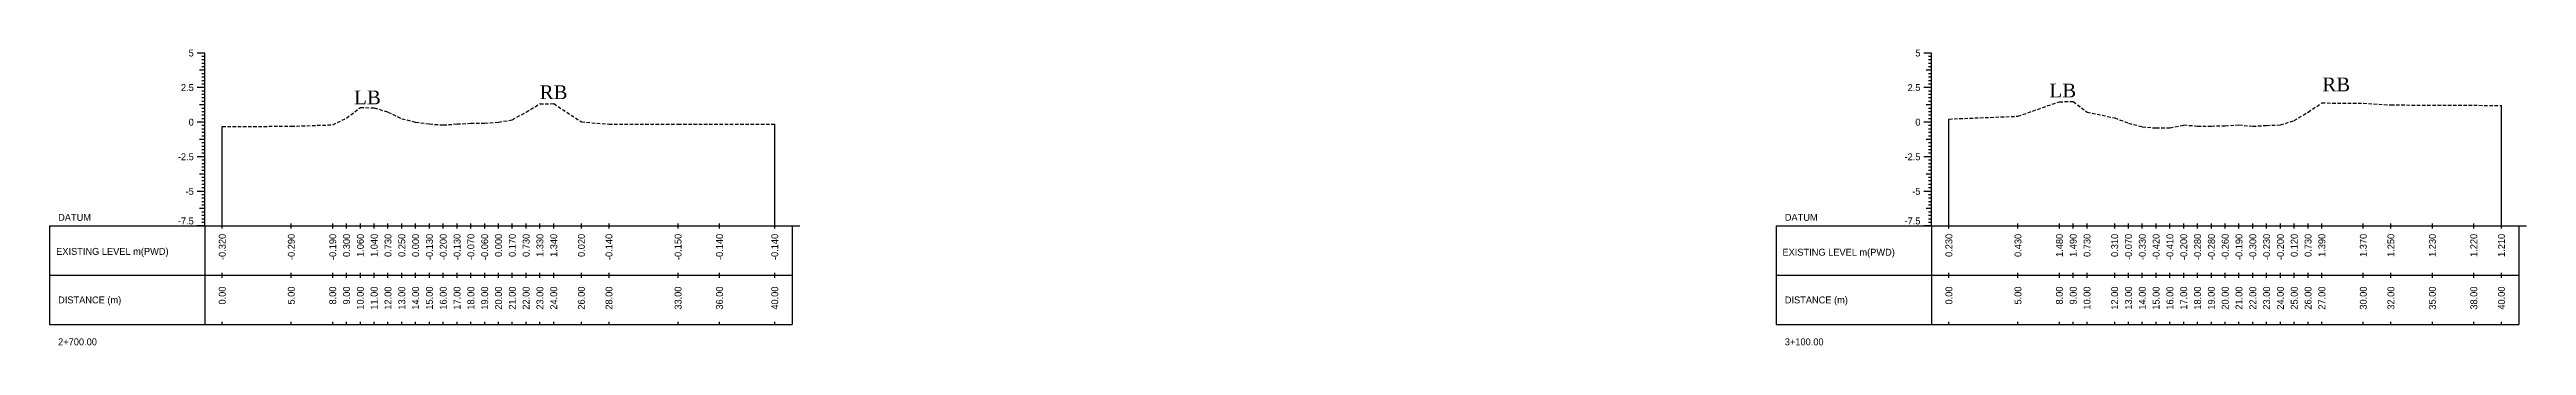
# Model space of a CAD drawing. Header units: inches. Extents: x 4752 to 6808, y -1487 to -426.
# Drawn here: x 5907.6 to 6086.9, y -1483.6 to -1462.2 of the extents above; entities that cross this region are included whole.
import ezdxf
from ezdxf.enums import TextEntityAlignment as Align

# ---------------------------------------------------------------- set-up
doc = ezdxf.new("R2010")
doc.units = ezdxf.units.IN
doc.header["$MEASUREMENT"] = 0
doc.linetypes.add('HIDDEN', pattern=[0.375, 0.25, -0.125])
doc.layers.add('CS_Drawing', color=7, linetype='Continuous')
doc.layers.add('GL', color=3, linetype='HIDDEN')
doc.styles.add('romans', font='romans.shx')

msp = doc.modelspace()

# ---------------------------------------------------------------- linework, layer by layer
at = {"layer": 'CS_Drawing'}
for p, q in [((5918.86, -1462.49), (5918.3, -1462.49)), ((5918.86, -1462.49), (5918.46, -1462.49)), ((5918.86, -1462.49), (5918.63, -1462.49)), ((5918.86, -1462.74), (5918.63, -1462.74)), ((5918.86, -1462.99), (5918.63, -1462.99)), ((5918.86, -1474.99), (5918.86, -1462.49)), ((6043.86, -1462.49), (6043.3, -1462.49)), ((6043.86, -1462.49), (6043.46, -1462.49)), ((6043.86, -1462.49), (6043.63, -1462.49)), ((6043.86, -1462.74), (6043.63, -1462.74)), ((6043.86, -1462.99), (6043.63, -1462.99)), ((6043.86, -1474.99), (6043.86, -1462.49)), ((5918.86, -1463.74), (5918.46, -1463.74)), ((5918.86, -1463.24), (5918.63, -1463.24)), ((5918.86, -1463.49), (5918.63, -1463.49)), ((5918.86, -1463.74), (5918.63, -1463.74)), ((5918.86, -1463.99), (5918.63, -1463.99)), ((5918.86, -1464.24), (5918.63, -1464.24)), ((5918.86, -1464.49), (5918.63, -1464.49)), ((5918.86, -1464.74), (5918.63, -1464.74)), ((6043.86, -1463.74), (6043.46, -1463.74)), ((6043.86, -1463.24), (6043.63, -1463.24)), ((6043.86, -1463.49), (6043.63, -1463.49)), ((6043.86, -1463.74), (6043.63, -1463.74)), ((6043.86, -1463.99), (6043.63, -1463.99)), ((6043.86, -1464.24), (6043.63, -1464.24)), ((6043.86, -1464.49), (6043.63, -1464.49)), ((6043.86, -1464.74), (6043.63, -1464.74)), ((5918.86, -1464.99), (5918.3, -1464.99)), ((5918.86, -1464.99), (5918.46, -1464.99)), ((5918.86, -1466.24), (5918.46, -1466.24)), ((5918.86, -1464.99), (5918.63, -1464.99)), ((5918.86, -1465.24), (5918.63, -1465.24)), ((5918.86, -1465.49), (5918.63, -1465.49)), ((5918.86, -1465.74), (5918.63, -1465.74)), ((5918.86, -1465.99), (5918.63, -1465.99)), ((5918.86, -1466.24), (5918.63, -1466.24)), ((5918.86, -1466.49), (5918.63, -1466.49)), ((5918.86, -1466.74), (5918.63, -1466.74)), ((6043.86, -1464.99), (6043.3, -1464.99)), ((6043.86, -1464.99), (6043.46, -1464.99)), ((6043.86, -1466.24), (6043.46, -1466.24)), ((6043.86, -1464.99), (6043.63, -1464.99)), ((6043.86, -1465.24), (6043.63, -1465.24)), ((6043.86, -1465.49), (6043.63, -1465.49)), ((6043.86, -1465.74), (6043.63, -1465.74)), ((6043.86, -1465.99), (6043.63, -1465.99)), ((6043.86, -1466.24), (6043.63, -1466.24)), ((6043.86, -1466.49), (6043.63, -1466.49)), ((6043.86, -1466.74), (6043.63, -1466.74)), ((6085.11, -1474.99), (6085.11, -1466.28)), ((5918.86, -1467.49), (5918.3, -1467.49)), ((5918.86, -1467.49), (5918.46, -1467.49)), ((5918.86, -1466.99), (5918.63, -1466.99)), ((5918.86, -1467.24), (5918.63, -1467.24)), ((5918.86, -1467.49), (5918.63, -1467.49)), ((5918.86, -1467.74), (5918.63, -1467.74)), ((5918.86, -1467.99), (5918.63, -1467.99)), ((5918.86, -1468.24), (5918.63, -1468.24)), ((5918.86, -1468.49), (5918.63, -1468.49)), ((5920.11, -1474.99), (5920.11, -1467.81)), ((5960.11, -1474.99), (5960.11, -1467.63)), ((6043.86, -1467.49), (6043.3, -1467.49)), ((6043.86, -1467.49), (6043.46, -1467.49)), ((6043.86, -1466.99), (6043.63, -1466.99)), ((6043.86, -1467.24), (6043.63, -1467.24)), ((6043.86, -1467.49), (6043.63, -1467.49)), ((6043.86, -1467.74), (6043.63, -1467.74)), ((6043.86, -1467.99), (6043.63, -1467.99)), ((6043.86, -1468.24), (6043.63, -1468.24)), ((6043.86, -1468.49), (6043.63, -1468.49)), ((6045.11, -1474.99), (6045.11, -1467.26)), ((5918.86, -1469.99), (5918.3, -1469.99)), ((5918.86, -1468.74), (5918.46, -1468.74)), ((5918.86, -1469.99), (5918.46, -1469.99)), ((5918.86, -1468.74), (5918.63, -1468.74)), ((5918.86, -1468.99), (5918.63, -1468.99)), ((5918.86, -1469.24), (5918.63, -1469.24)), ((5918.86, -1469.49), (5918.63, -1469.49)), ((5918.86, -1469.74), (5918.63, -1469.74)), ((5918.86, -1469.99), (5918.63, -1469.99)), ((5918.86, -1470.24), (5918.63, -1470.24)), ((6043.86, -1469.99), (6043.3, -1469.99)), ((6043.86, -1468.74), (6043.46, -1468.74)), ((6043.86, -1469.99), (6043.46, -1469.99)), ((6043.86, -1468.74), (6043.63, -1468.74)), ((6043.86, -1468.99), (6043.63, -1468.99)), ((6043.86, -1469.24), (6043.63, -1469.24)), ((6043.86, -1469.49), (6043.63, -1469.49)), ((6043.86, -1469.74), (6043.63, -1469.74)), ((6043.86, -1469.99), (6043.63, -1469.99)), ((6043.86, -1470.24), (6043.63, -1470.24)), ((5918.86, -1471.24), (5918.46, -1471.24)), ((5918.86, -1470.49), (5918.63, -1470.49)), ((5918.86, -1470.74), (5918.63, -1470.74)), ((5918.86, -1470.99), (5918.63, -1470.99)), ((5918.86, -1471.24), (5918.63, -1471.24)), ((5918.86, -1471.49), (5918.63, -1471.49)), ((5918.86, -1471.74), (5918.63, -1471.74)), ((5918.86, -1471.99), (5918.63, -1471.99)), ((6043.86, -1471.24), (6043.46, -1471.24)), ((6043.86, -1470.49), (6043.63, -1470.49)), ((6043.86, -1470.74), (6043.63, -1470.74)), ((6043.86, -1470.99), (6043.63, -1470.99)), ((6043.86, -1471.24), (6043.63, -1471.24)), ((6043.86, -1471.49), (6043.63, -1471.49)), ((6043.86, -1471.74), (6043.63, -1471.74)), ((6043.86, -1471.99), (6043.63, -1471.99)), ((5918.86, -1472.49), (5918.3, -1472.49)), ((5918.86, -1472.49), (5918.46, -1472.49)), ((5918.86, -1473.74), (5918.46, -1473.74)), ((5918.86, -1472.24), (5918.63, -1472.24)), ((5918.86, -1472.49), (5918.63, -1472.49)), ((5918.86, -1472.74), (5918.63, -1472.74)), ((5918.86, -1472.99), (5918.63, -1472.99)), ((5918.86, -1473.24), (5918.63, -1473.24)), ((5918.86, -1473.49), (5918.63, -1473.49)), ((5918.86, -1473.74), (5918.63, -1473.74)), ((6043.86, -1472.49), (6043.3, -1472.49)), ((6043.86, -1472.49), (6043.46, -1472.49)), ((6043.86, -1473.74), (6043.46, -1473.74)), ((6043.86, -1472.24), (6043.63, -1472.24)), ((6043.86, -1472.49), (6043.63, -1472.49)), ((6043.86, -1472.74), (6043.63, -1472.74)), ((6043.86, -1472.99), (6043.63, -1472.99)), ((6043.86, -1473.24), (6043.63, -1473.24)), ((6043.86, -1473.49), (6043.63, -1473.49)), ((6043.86, -1473.74), (6043.63, -1473.74)), ((5907.61, -1474.99), (5918.86, -1474.99)), ((5907.61, -1474.99), (5907.61, -1482.12)), ((5918.86, -1474.99), (5918.3, -1474.99)), ((5918.86, -1474.99), (5918.46, -1474.99)), ((5918.86, -1473.99), (5918.63, -1473.99)), ((5918.86, -1474.24), (5918.63, -1474.24)), ((5918.86, -1474.49), (5918.63, -1474.49)), ((5918.86, -1474.74), (5918.63, -1474.74)), ((5918.86, -1474.99), (5918.63, -1474.99)), ((5918.86, -1474.99), (5961.36, -1474.99)), ((5918.86, -1474.99), (5918.86, -1482.12)), ((5920.11, -1475.18), (5920.11, -1474.81)), ((5925.11, -1475.18), (5925.11, -1474.81)), ((5928.11, -1475.18), (5928.11, -1474.81)), ((5929.11, -1475.18), (5929.11, -1474.81)), ((5930.11, -1475.18), (5930.11, -1474.81)), ((5931.11, -1475.18), (5931.11, -1474.81)), ((5932.11, -1475.18), (5932.11, -1474.81)), ((5933.11, -1475.18), (5933.11, -1474.81)), ((5934.11, -1475.18), (5934.11, -1474.81)), ((5935.11, -1475.18), (5935.11, -1474.81)), ((5936.11, -1475.18), (5936.11, -1474.81)), ((5937.11, -1475.18), (5937.11, -1474.81)), ((5938.11, -1475.18), (5938.11, -1474.81)), ((5939.11, -1475.18), (5939.11, -1474.81)), ((5940.11, -1475.18), (5940.11, -1474.81)), ((5941.11, -1475.18), (5941.11, -1474.81)), ((5942.11, -1475.18), (5942.11, -1474.81)), ((5943.11, -1475.18), (5943.11, -1474.81)), ((5944.11, -1475.18), (5944.11, -1474.81)), ((5946.11, -1475.18), (5946.11, -1474.81)), ((5948.11, -1475.18), (5948.11, -1474.81)), ((5953.11, -1475.18), (5953.11, -1474.81)), ((5956.11, -1475.18), (5956.11, -1474.81)), ((5960.11, -1475.18), (5960.11, -1474.81)), ((5961.36, -1474.99), (5961.92, -1474.99)), ((5961.36, -1474.99), (5961.75, -1474.99)), ((5961.36, -1474.99), (5961.58, -1474.99)), ((5961.36, -1474.99), (5961.36, -1482.12)), ((6032.61, -1474.99), (6043.86, -1474.99)), ((6032.61, -1474.99), (6032.61, -1482.12)), ((6043.86, -1474.99), (6043.3, -1474.99)), ((6043.86, -1474.99), (6043.46, -1474.99)), ((6043.86, -1473.99), (6043.63, -1473.99)), ((6043.86, -1474.24), (6043.63, -1474.24)), ((6043.86, -1474.49), (6043.63, -1474.49)), ((6043.86, -1474.74), (6043.63, -1474.74)), ((6043.86, -1474.99), (6043.63, -1474.99)), ((6043.86, -1474.99), (6086.36, -1474.99)), ((6043.86, -1474.99), (6043.86, -1482.12)), ((6045.11, -1475.18), (6045.11, -1474.81)), ((6050.11, -1475.18), (6050.11, -1474.81)), ((6053.11, -1475.18), (6053.11, -1474.81)), ((6054.11, -1475.18), (6054.11, -1474.81)), ((6055.11, -1475.18), (6055.11, -1474.81)), ((6057.11, -1475.18), (6057.11, -1474.81)), ((6058.11, -1475.18), (6058.11, -1474.81)), ((6059.11, -1475.18), (6059.11, -1474.81)), ((6060.11, -1475.18), (6060.11, -1474.81)), ((6061.11, -1475.18), (6061.11, -1474.81)), ((6062.11, -1475.18), (6062.11, -1474.81)), ((6063.11, -1475.18), (6063.11, -1474.81)), ((6064.11, -1475.18), (6064.11, -1474.81)), ((6065.11, -1475.18), (6065.11, -1474.81)), ((6066.11, -1475.18), (6066.11, -1474.81)), ((6067.11, -1475.18), (6067.11, -1474.81)), ((6068.11, -1475.18), (6068.11, -1474.81)), ((6069.11, -1475.18), (6069.11, -1474.81)), ((6070.11, -1475.18), (6070.11, -1474.81)), ((6071.11, -1475.18), (6071.11, -1474.81)), ((6072.11, -1475.18), (6072.11, -1474.81)), ((6075.11, -1475.18), (6075.11, -1474.81)), ((6077.11, -1475.18), (6077.11, -1474.81)), ((6080.11, -1475.18), (6080.11, -1474.81)), ((6083.11, -1475.18), (6083.11, -1474.81)), ((6085.11, -1475.18), (6085.11, -1474.81)), ((6086.36, -1474.99), (6086.92, -1474.99)), ((6086.36, -1474.99), (6086.75, -1474.99)), ((6086.36, -1474.99), (6086.58, -1474.99)), ((6086.36, -1474.99), (6086.36, -1482.12)), ((5907.61, -1478.56), (5918.86, -1478.56)), ((5918.86, -1478.56), (5961.36, -1478.56)), ((5918.86, -1478.56), (5961.36, -1478.56)), ((5920.11, -1478.74), (5920.11, -1478.37)), ((5925.11, -1478.74), (5925.11, -1478.37)), ((5928.11, -1478.74), (5928.11, -1478.37)), ((5929.11, -1478.74), (5929.11, -1478.37)), ((5930.11, -1478.74), (5930.11, -1478.37)), ((5931.11, -1478.74), (5931.11, -1478.37)), ((5932.11, -1478.74), (5932.11, -1478.37)), ((5933.11, -1478.74), (5933.11, -1478.37)), ((5934.11, -1478.74), (5934.11, -1478.37)), ((5935.11, -1478.74), (5935.11, -1478.37)), ((5936.11, -1478.74), (5936.11, -1478.37)), ((5937.11, -1478.74), (5937.11, -1478.37)), ((5938.11, -1478.74), (5938.11, -1478.37)), ((5939.11, -1478.74), (5939.11, -1478.37)), ((5940.11, -1478.74), (5940.11, -1478.37)), ((5941.11, -1478.74), (5941.11, -1478.37)), ((5942.11, -1478.74), (5942.11, -1478.37)), ((5943.11, -1478.74), (5943.11, -1478.37)), ((5944.11, -1478.74), (5944.11, -1478.37)), ((5946.11, -1478.74), (5946.11, -1478.37)), ((5948.11, -1478.74), (5948.11, -1478.37)), ((5953.11, -1478.74), (5953.11, -1478.37)), ((5956.11, -1478.74), (5956.11, -1478.37)), ((5960.11, -1478.74), (5960.11, -1478.37)), ((6032.61, -1478.56), (6043.86, -1478.56)), ((6043.86, -1478.56), (6086.36, -1478.56)), ((6043.86, -1478.56), (6086.36, -1478.56)), ((6045.11, -1478.74), (6045.11, -1478.37)), ((6050.11, -1478.74), (6050.11, -1478.37)), ((6053.11, -1478.74), (6053.11, -1478.37)), ((6054.11, -1478.74), (6054.11, -1478.37)), ((6055.11, -1478.74), (6055.11, -1478.37)), ((6057.11, -1478.74), (6057.11, -1478.37)), ((6058.11, -1478.74), (6058.11, -1478.37)), ((6059.11, -1478.74), (6059.11, -1478.37)), ((6060.11, -1478.74), (6060.11, -1478.37)), ((6061.11, -1478.74), (6061.11, -1478.37)), ((6062.11, -1478.74), (6062.11, -1478.37)), ((6063.11, -1478.74), (6063.11, -1478.37)), ((6064.11, -1478.74), (6064.11, -1478.37)), ((6065.11, -1478.74), (6065.11, -1478.37)), ((6066.11, -1478.74), (6066.11, -1478.37)), ((6067.11, -1478.74), (6067.11, -1478.37)), ((6068.11, -1478.74), (6068.11, -1478.37)), ((6069.11, -1478.74), (6069.11, -1478.37)), ((6070.11, -1478.74), (6070.11, -1478.37)), ((6071.11, -1478.74), (6071.11, -1478.37)), ((6072.11, -1478.74), (6072.11, -1478.37)), ((6075.11, -1478.74), (6075.11, -1478.37)), ((6077.11, -1478.74), (6077.11, -1478.37)), ((6080.11, -1478.74), (6080.11, -1478.37)), ((6083.11, -1478.74), (6083.11, -1478.37)), ((6085.11, -1478.74), (6085.11, -1478.37)), ((5907.61, -1482.12), (5918.86, -1482.12)), ((5918.86, -1482.12), (5961.36, -1482.12)), ((5920.11, -1482.12), (5920.11, -1481.93)), ((5925.11, -1482.12), (5925.11, -1481.93)), ((5928.11, -1482.12), (5928.11, -1481.93)), ((5929.11, -1482.12), (5929.11, -1481.93)), ((5930.11, -1482.12), (5930.11, -1481.93)), ((5931.11, -1482.12), (5931.11, -1481.93)), ((5932.11, -1482.12), (5932.11, -1481.93)), ((5933.11, -1482.12), (5933.11, -1481.93)), ((5934.11, -1482.12), (5934.11, -1481.93)), ((5935.11, -1482.12), (5935.11, -1481.93)), ((5936.11, -1482.12), (5936.11, -1481.93)), ((5937.11, -1482.12), (5937.11, -1481.93)), ((5938.11, -1482.12), (5938.11, -1481.93)), ((5939.11, -1482.12), (5939.11, -1481.93)), ((5940.11, -1482.12), (5940.11, -1481.93)), ((5941.11, -1482.12), (5941.11, -1481.93)), ((5942.11, -1482.12), (5942.11, -1481.93)), ((5943.11, -1482.12), (5943.11, -1481.93)), ((5944.11, -1482.12), (5944.11, -1481.93)), ((5946.11, -1482.12), (5946.11, -1481.93)), ((5948.11, -1482.12), (5948.11, -1481.93)), ((5953.11, -1482.12), (5953.11, -1481.93)), ((5956.11, -1482.12), (5956.11, -1481.93)), ((5960.11, -1482.12), (5960.11, -1481.93)), ((6032.61, -1482.12), (6043.86, -1482.12)), ((6043.86, -1482.12), (6086.36, -1482.12)), ((6045.11, -1482.12), (6045.11, -1481.93)), ((6050.11, -1482.12), (6050.11, -1481.93)), ((6053.11, -1482.12), (6053.11, -1481.93)), ((6054.11, -1482.12), (6054.11, -1481.93)), ((6055.11, -1482.12), (6055.11, -1481.93)), ((6057.11, -1482.12), (6057.11, -1481.93)), ((6058.11, -1482.12), (6058.11, -1481.93)), ((6059.11, -1482.12), (6059.11, -1481.93)), ((6060.11, -1482.12), (6060.11, -1481.93)), ((6061.11, -1482.12), (6061.11, -1481.93)), ((6062.11, -1482.12), (6062.11, -1481.93)), ((6063.11, -1482.12), (6063.11, -1481.93)), ((6064.11, -1482.12), (6064.11, -1481.93)), ((6065.11, -1482.12), (6065.11, -1481.93)), ((6066.11, -1482.12), (6066.11, -1481.93)), ((6067.11, -1482.12), (6067.11, -1481.93)), ((6068.11, -1482.12), (6068.11, -1481.93)), ((6069.11, -1482.12), (6069.11, -1481.93)), ((6070.11, -1482.12), (6070.11, -1481.93)), ((6071.11, -1482.12), (6071.11, -1481.93)), ((6072.11, -1482.12), (6072.11, -1481.93)), ((6075.11, -1482.12), (6075.11, -1481.93)), ((6077.11, -1482.12), (6077.11, -1481.93)), ((6080.11, -1482.12), (6080.11, -1481.93)), ((6083.11, -1482.12), (6083.11, -1481.93)), ((6085.11, -1482.12), (6085.11, -1481.93))]:
    msp.add_line(p, q, dxfattribs=at)
at = {"layer": 'GL'}
for points in [[(5920.11, -1467.81), (5925.11, -1467.78), (5928.11, -1467.68), (5929.11, -1467.19), (5930.11, -1466.43), (5931.11, -1466.45), (5932.11, -1466.76), (5933.11, -1467.24), (5934.11, -1467.49), (5935.11, -1467.62), (5936.11, -1467.69), (5937.11, -1467.62), (5938.11, -1467.56), (5939.11, -1467.55), (5940.11, -1467.49), (5941.11, -1467.32), (5942.11, -1466.76), (5943.11, -1466.16), (5944.11, -1466.15), (5946.11, -1467.47), (5948.11, -1467.63), (5953.11, -1467.64), (5956.11, -1467.63), (5960.11, -1467.63)], [(6045.11, -1467.26), (6045.11, -1467.26), (6050.11, -1467.06), (6053.11, -1466.01), (6054.11, -1466), (6055.11, -1466.76), (6057.11, -1467.18), (6058.11, -1467.56), (6059.11, -1467.82), (6060.11, -1467.91), (6061.11, -1467.9), (6062.11, -1467.69), (6063.11, -1467.77), (6064.11, -1467.77), (6065.11, -1467.75), (6066.11, -1467.68), (6067.11, -1467.79), (6068.11, -1467.72), (6069.11, -1467.69), (6070.11, -1467.37), (6071.11, -1466.76), (6072.11, -1466.1), (6075.11, -1466.12), (6077.11, -1466.24), (6080.11, -1466.26), (6083.11, -1466.27), (6085.11, -1466.28)]]:
    msp.add_lwpolyline(points, dxfattribs=at)

# ---------------------------------------------------------------- texts
at = {"char_height": 1, "width": 325.847, "attachment_point": 1, "style": 'romans'}
for s, insert in [('\\pi-1,l1;{\\fTimes New Roman|b0|i0|c0|p18;RB}', (5943.09, -1464.82)), ('{\\fTimes New Roman|b0|i0|c0|p18;LB}', (6052.39, -1464.7)), ('\\pi-1,l1;{\\fTimes New Roman|b0|i0|c0|p18;RB}', (6072.14, -1464.26)), ('{\\fTimes New Roman|b0|i0|c0|p18;LB}', (5929.66, -1465.2))]:
    msp.add_mtext(s, dxfattribs=dict(at, insert=insert))
at = {"layer": 'CS_Drawing'}
for s, p in [('5', (5918.05, -1462.49)), ('5', (6043.05, -1462.49)), ('2.5', (5918.05, -1464.99)), ('2.5', (6043.05, -1464.99)), ('0', (5918.05, -1467.49)), ('0', (6043.05, -1467.49)), ('-2.5', (5918.05, -1469.99)), ('-2.5', (6043.05, -1469.99)), ('-5', (5918.05, -1472.49)), ('-5', (6043.05, -1472.49))]:
    msp.add_text(s, height=0.5, dxfattribs=at).set_placement(p, align=Align.MIDDLE_RIGHT)
for s, p in [('DATUM', (5908.23, -1474.37)), ('DATUM', (6033.23, -1474.37)), ('EXISTING LEVEL m(PWD)', (5908.09, -1476.83)), ('EXISTING LEVEL m(PWD)', (6033.06, -1476.89)), ('DISTANCE (m)', (5908.23, -1480.34)), ('DISTANCE (m)', (6033.23, -1480.34)), ('2+700.00', (5908.23, -1483.37)), ('3+100.00', (6033.23, -1483.37))]:
    msp.add_text(s, height=0.5, dxfattribs=at).set_placement(p, align=Align.MIDDLE_LEFT)
for p in [(5918.05, -1474.88), (6043.05, -1474.88)]:
    msp.add_text('-7.5', height=0.5, dxfattribs=at).set_placement(p, align=Align.RIGHT)
for s, p in [('-0.320', (5920.11, -1475.56)), ('-0.290', (5925.11, -1475.56)), ('-0.190', (5928.11, -1475.56)), ('0.300', (5929.11, -1475.56)), ('1.060', (5930.11, -1475.56)), ('1.040', (5931.11, -1475.56)), ('0.730', (5932.11, -1475.56)), ('0.250', (5933.11, -1475.56)), ('0.000', (5934.11, -1475.56)), ('-0.130', (5935.11, -1475.56)), ('-0.200', (5936.11, -1475.56)), ('-0.130', (5937.11, -1475.56)), ('-0.070', (5938.11, -1475.56)), ('-0.060', (5939.11, -1475.56)), ('0.000', (5940.11, -1475.56)), ('0.170', (5941.11, -1475.56)), ('0.730', (5942.11, -1475.56)), ('1.330', (5943.11, -1475.56)), ('1.340', (5944.11, -1475.56)), ('0.020', (5946.11, -1475.56)), ('-0.140', (5948.11, -1475.56)), ('-0.150', (5953.11, -1475.56)), ('-0.140', (5956.11, -1475.56)), ('-0.140', (5960.11, -1475.56)), ('0.230', (6045.11, -1475.56)), ('0.430', (6050.11, -1475.56)), ('1.480', (6053.11, -1475.56)), ('1.490', (6054.11, -1475.56)), ('0.730', (6055.11, -1475.56)), ('0.310', (6057.11, -1475.56)), ('-0.070', (6058.11, -1475.56)), ('-0.330', (6059.11, -1475.56)), ('-0.420', (6060.11, -1475.56)), ('-0.410', (6061.11, -1475.56)), ('-0.200', (6062.11, -1475.56)), ('-0.280', (6063.11, -1475.56)), ('-0.280', (6064.11, -1475.56)), ('-0.260', (6065.11, -1475.56)), ('-0.190', (6066.11, -1475.56)), ('-0.300', (6067.11, -1475.56)), ('-0.230', (6068.11, -1475.56)), ('-0.200', (6069.11, -1475.56)), ('0.120', (6070.11, -1475.56)), ('0.730', (6071.11, -1475.56)), ('1.390', (6072.11, -1475.56)), ('1.370', (6075.11, -1475.56)), ('1.250', (6077.11, -1475.56)), ('1.230', (6080.11, -1475.56)), ('1.220', (6083.11, -1475.56)), ('1.210', (6085.11, -1475.56)), ('0.00', (5920.11, -1479.37)), ('5.00', (5925.11, -1479.37)), ('8.00', (5928.11, -1479.37)), ('9.00', (5929.11, -1479.37)), ('10.00', (5930.11, -1479.37)), ('11.00', (5931.11, -1479.37)), ('12.00', (5932.11, -1479.37)), ('13.00', (5933.11, -1479.37)), ('14.00', (5934.11, -1479.37)), ('15.00', (5935.11, -1479.37)), ('16.00', (5936.11, -1479.37)), ('17.00', (5937.11, -1479.37)), ('18.00', (5938.11, -1479.37)), ('19.00', (5939.11, -1479.37)), ('20.00', (5940.11, -1479.37)), ('21.00', (5941.11, -1479.37)), ('22.00', (5942.11, -1479.37)), ('23.00', (5943.11, -1479.37)), ('24.00', (5944.11, -1479.37)), ('26.00', (5946.11, -1479.37)), ('28.00', (5948.11, -1479.37)), ('33.00', (5953.11, -1479.37)), ('36.00', (5956.11, -1479.37)), ('40.00', (5960.11, -1479.37)), ('0.00', (6045.11, -1479.37)), ('5.00', (6050.11, -1479.37)), ('8.00', (6053.11, -1479.37)), ('9.00', (6054.11, -1479.37)), ('10.00', (6055.11, -1479.37)), ('12.00', (6057.11, -1479.37)), ('13.00', (6058.11, -1479.37)), ('14.00', (6059.11, -1479.37)), ('15.00', (6060.11, -1479.37)), ('16.00', (6061.11, -1479.37)), ('17.00', (6062.11, -1479.37)), ('18.00', (6063.11, -1479.37)), ('19.00', (6064.11, -1479.37)), ('20.00', (6065.11, -1479.37)), ('21.00', (6066.11, -1479.37)), ('22.00', (6067.11, -1479.37)), ('23.00', (6068.11, -1479.37)), ('24.00', (6069.11, -1479.37)), ('25.00', (6070.11, -1479.37)), ('26.00', (6071.11, -1479.37)), ('27.00', (6072.11, -1479.37)), ('30.00', (6075.11, -1479.37)), ('32.00', (6077.11, -1479.37)), ('35.00', (6080.11, -1479.37)), ('38.00', (6083.11, -1479.37)), ('40.00', (6085.11, -1479.37))]:
    msp.add_text(s, height=0.5, rotation=90, dxfattribs=at).set_placement(p, align=Align.MIDDLE_RIGHT)

doc.saveas('drawing.dxf')
